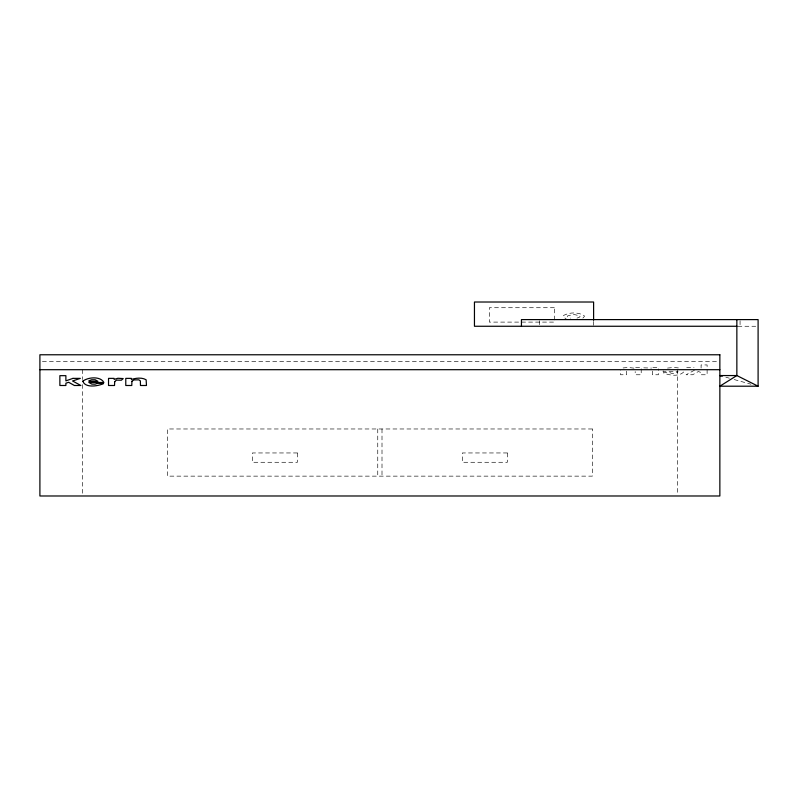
<?xml version="1.0" encoding="UTF-8"?>
<svg xmlns="http://www.w3.org/2000/svg" width="798" height="798" viewBox="0 0 798 798"><rect width="100%" height="100%" fill="white"/><g stroke="black" fill="none" stroke-linecap="round" stroke-linejoin="round"><path stroke-width="0.6" stroke-dasharray="3.99 2.99" d="M663.218 370.731L663.088 371.738L678.14 371.738L675.128 373.394L671.926 373.454L669.392 372.496L663.407 372.806C669.392 375.688 680.066 376.945 684.295 371.25M582.849 318.133L584.385 316.477L584.086 315.619C578.181 312.018 569.572 312.138 563.568 315.479L563.448 317.205L566.091 318.711M694.43 370.242L686.11 374.761L692.584 374.761L698.3 371.559L701.093 372.476L701.093 374.761L707.108 374.761L707.108 364.935L701.093 364.935L701.093 368.068M576.954 318.143L579.927 316.926L579.927 315.888L573.772 314.412L567.607 315.888L567.607 316.926L570.58 318.143M623.058 367.958L628.136 367.479L634.041 368.157M667.487 368.068L673.881 367.479L679.776 368.048M643.747 367.838L651.507 368.058M737.921 326.262L755.736 326.262M42.394 361.434L718.609 361.434M635.617 367.639L641.203 367.639M652.874 367.639L658.45 367.639M686.669 367.639L694.061 367.639M725.831 377.215L729.412 378.212M734.2 379.549L750.928 384.207M652.315 371.06L652.445 374.761L658.45 374.761L658.45 368.826M740.065 320.706L740.065 326.262M677.352 369.693L677.352 494.75M641.203 368.826L641.203 374.761L635.188 374.761L635.188 371.539M626.51 371.13L626.51 374.761L620.505 374.761L620.505 370.332M593.602 321.404L593.602 326.262M539.468 320.706L539.468 325.145M382.003 428.975L382.003 476.137M377.753 428.975L377.753 476.137M82.394 369.693L82.394 379.599M82.394 384.556L82.394 494.75M554.341 307.719L489.324 307.719L489.324 322.103L554.341 322.103L554.341 307.719M592.365 428.975L167.39 428.975L167.39 476.137L592.365 476.137L592.365 428.975M297.435 452.955L252.387 452.955L252.387 462.281L297.435 462.281L297.435 452.955M507.368 452.955L462.321 452.955L462.321 462.281L507.368 462.281L507.368 452.955"/><path stroke-width="1.2" d="M736.983 326.262L474.451 326.262L474.451 302.013L593.602 302.013L593.602 320.197M39.9 369.693L719.856 369.693M521.443 326.262L521.443 319.599L758.1 319.599L758.1 386.202L719.856 386.202L736.853 375.549L736.853 319.599M722.24 376.217L719.856 375.549L736.853 375.549L758.1 386.202M114.663 381.783L114.533 385.494L108.528 385.494L108.528 378.372L114.104 378.372L114.104 379.389L117.905 378.272L123.231 378.571L121.376 380.207L116.418 380.117L114.663 381.783M131.899 381.264L131.79 385.494L125.775 385.494L125.775 378.372L131.361 378.372L131.361 379.419C135.999 378.062 141.835 377.215 146.144 379.798L146.473 385.494L140.468 385.494L140.368 380.905L138.832 379.838L133.944 379.918L131.899 381.264M82.862 381.145C84.937 388.157 97.925 386.322 103.57 383.539L97.585 383.23L95.052 384.187L91.85 384.127L88.837 382.471L103.89 382.471C100.518 376.018 88.089 377.095 82.862 381.145M89.246 380.636L88.947 381.324L97.925 381.324L95.152 379.758L91.66 379.768L89.246 380.636M72.917 378.372L65.885 380.875L65.885 375.668L59.87 375.668L59.87 385.494L65.885 385.494L65.885 383.21L68.678 382.292L74.384 385.494L80.867 385.494L72.548 380.975L80.309 378.372L72.917 378.372M719.856 354.771L39.9 354.771L39.9 495.987L719.856 495.987L719.856 354.771"/></g></svg>
